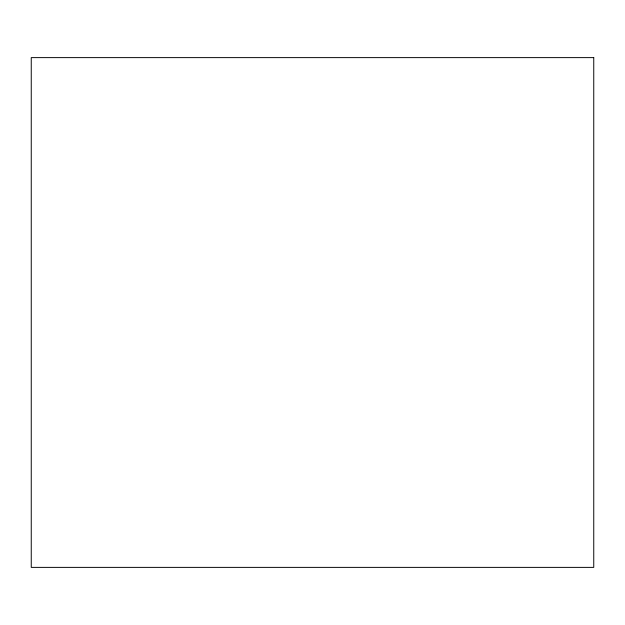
<?xml version="1.0" encoding="UTF-8"?>
<svg xmlns="http://www.w3.org/2000/svg" width="625" height="625" viewBox="0 0 625 625"><rect width="100%" height="100%" fill="white"/><g stroke="black" fill="none" stroke-linecap="round" stroke-linejoin="round"><path stroke-width="0.94" d="M593.75 57.617L31.25 57.617L31.25 567.383L593.75 567.383L593.75 57.617"/></g></svg>
